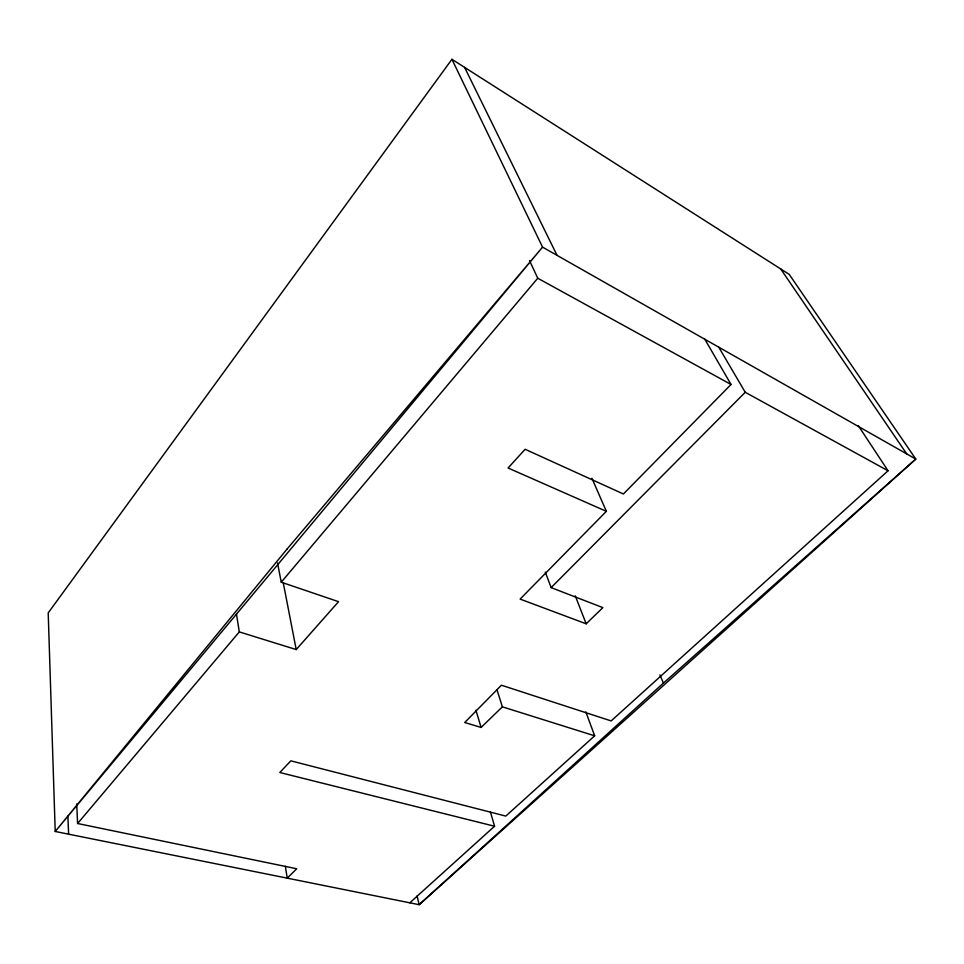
<?xml version="1.0" encoding="UTF-8"?>
<svg xmlns="http://www.w3.org/2000/svg" width="964" height="964" viewBox="0 0 964 964"><rect width="100%" height="100%" fill="white"/><g stroke="black" fill="none" stroke-linecap="round" stroke-linejoin="round"><path stroke-width="1.45" d="M451.935 59.31L48.2 612.911L55.213 831.474L419.147 904.69L915.8 459.057L789.215 274.378L451.935 59.31L542.563 247.133L915.8 459.057L663.413 683.102L419.147 904.69L417.099 895.954M285.308 866.274L287.248 878.156L296.731 868.769L77.602 823.509L239.301 631.902L236.481 614.14M239.301 631.902L296.213 649.567L338.557 601.681L281.247 582.196L537.755 278.235L529.537 260.581M591.908 478.24L606.356 511.33L520.114 599.09L586.184 623.804L602.886 607.633L551.131 587.618L545.299 572.122M704.744 339.099L731.037 384.479L623.407 493.99L525.127 449.272L508.076 467.998L606.356 511.33M551.131 587.618L745.232 392.276L888.049 470.781L611.164 720.915L501.401 685.211L464.708 722.518L481.096 727.434L502.389 706.841L594.668 735.821L505.799 816.098L290.815 760.837L279.825 772.513L494.568 826.244L490.399 811.857M409.808 902.81L494.568 826.244M537.755 278.235L731.037 384.479M780.732 268.98L906.726 453.911M858.249 425.57L888.049 470.781M718.626 346.944L745.232 392.276M464.6 67.384L557.059 255.364M659.906 674.836L663.413 683.102M575.267 595.848L586.184 623.804M585.835 711.866L594.668 735.821M496.93 689.621L502.389 706.841M475.915 710.167L481.096 727.434M283.356 583.268L296.213 649.567M277.548 563.012L281.247 582.196M76.722 803.988L77.602 823.509M67.89 816.134L68.613 834.161M287.2 548.89L55.213 831.474L542.563 247.133L287.2 548.89"/></g></svg>
